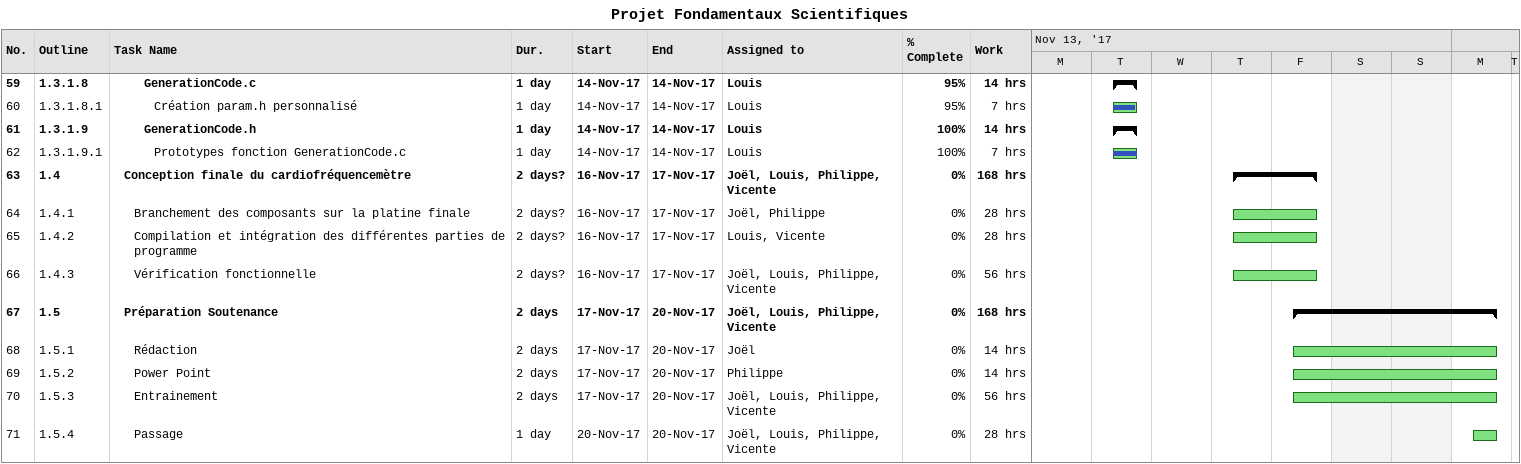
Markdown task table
Projet Fondamentaux Scientifiques

| ID | WBS | Task | Duration | Start | Finish | Resources | % complete | Work (h) |
|---|---|---|---|---|---|---|---|---|
| 59 | 1.3.1.8 | **GenerationCode.c** | 1d | 2017-11-14 | 2017-11-14 | Louis | 95 | 14 |
| 60 | 1.3.1.8.1 | Création param.h personnalisé | 1d | 2017-11-14 | 2017-11-14 | Louis | 95 | 7 |
| 61 | 1.3.1.9 | **GenerationCode.h** | 1d | 2017-11-14 | 2017-11-14 | Louis | 100 | 14 |
| 62 | 1.3.1.9.1 | Prototypes fonction GenerationCode.c | 1d | 2017-11-14 | 2017-11-14 | Louis | 100 | 7 |
| 63 | 1.4 | **Conception finale du cardiofréquencemètre** | 2d? | 2017-11-16 | 2017-11-17 | Joël, Louis, Philippe, Vicente | 0 | 168 |
| 64 | 1.4.1 | Branchement des composants sur la platine finale | 2d? | 2017-11-16 | 2017-11-17 | Joël, Philippe | 0 | 28 |
| 65 | 1.4.2 | Compilation et intégration des différentes parties de programme | 2d? | 2017-11-16 | 2017-11-17 | Louis, Vicente | 0 | 28 |
| 66 | 1.4.3 | Vérification fonctionnelle | 2d? | 2017-11-16 | 2017-11-17 | Joël, Louis, Philippe, Vicente | 0 | 56 |
| 67 | 1.5 | **Préparation Soutenance** | 2d | 2017-11-17 | 2017-11-20 | Joël, Louis, Philippe, Vicente | 0 | 168 |
| 68 | 1.5.1 | Rédaction | 2d | 2017-11-17 | 2017-11-20 | Joël | 0 | 14 |
| 69 | 1.5.2 | Power Point | 2d | 2017-11-17 | 2017-11-20 | Philippe | 0 | 14 |
| 70 | 1.5.3 | Entrainement | 2d | 2017-11-17 | 2017-11-20 | Joël, Louis, Philippe, Vicente | 0 | 56 |
| 71 | 1.5.4 | Passage | 1d | 2017-11-20 | 2017-11-20 | Joël, Louis, Philippe, Vicente | 0 | 28 |
